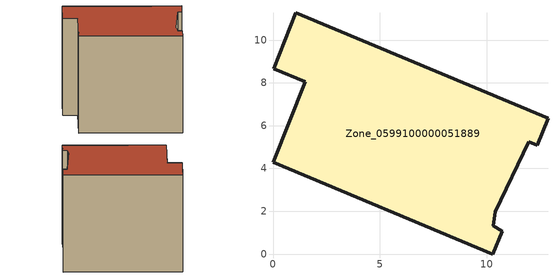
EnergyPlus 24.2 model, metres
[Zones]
Zone_0599100000051889
 floor ground (C_G): 12.34,5.09 11.96,5.25 10.38,1.98 10.29,1.32 10.71,1.08 10.27,0 0,4.3 1.51,8.06 0.03,8.67 1.07,11.27 12.85,6.36 z0
 wall outside (C_F): 12.85,6.36 1.07,11.27 0.03,8.67 1.51,8.06 0,4.3 10.27,0 10.71,1.08 10.29,1.32 10.38,1.98 11.96,5.25 12.34,5.09 12.85,6.36 z0:11.72
 roof outside (C_R): 12.34,5.09 12.85,6.36 1.07,11.27 0.03,8.67 1.51,8.06 0,4.3 10.27,0 10.71,1.08 10.29,1.32 10.38,1.98 11.96,5.25 z11.72
[BUILDING]
Pand.0599100000051889: North Axis=0; Terrain=City; Loads Convergence Tolerance Value=0.04; Temperature Convergence Tolerance Value=0.4; Solar Distribution=FullExterior; Maximum Number of Warmup Days=25; Minimum Number of Warmup Days=1
[Site:Location]
Rotterdam.The.Hague.AP_ZH_NLD Design_Conditions: Latitude=51.96; Longitude=4.45; Time Zone=1; Elevation=-4.5
[SITE:GROUNDTEMPERATURE:BUILDINGSURFACE]
18, 18, 18, 18, 18, 18, 18, 18, 18, 18, 18, 18
[MATERIAL] Thermal Absorptance=0.9; Solar Absorptance=0.7; Visible Absorptance=0.7
Name | Roughness | Thickness | Conductivity | Density | Specific Heat
G.TI.1946 | MediumSmooth | 0.15 | 1 | 540 | 1210
F.TI.1946 | Rough | 0.3 | 0.857143 | 1920 | 840
R.TI.1946 | MediumRough | 0.2 | 0.1 | 1500 | 1000
[CONSTRUCTION]
C_G: G.TI.1946
C_F: F.TI.1946
C_R: R.TI.1946
[ZONE]
Zone_0599100000051889: Type=1; Multiplier=1; Ceiling Height=Autocalculate; Volume=Autocalculate; Floor Area=autocalculate; Part of Total Floor Area=Yes
[ZONEINFILTRATION:DESIGNFLOWRATE]
Infil_Zone_0599100000051889: Zone or ZoneList or Space or SpaceList=Zone_0599100000051889; Schedule=AlwaysOn; Design Flow Rate Calculation Method=Flow/Area; Flow Rate per Floor Area=0.003; Constant Term Coefficient=1; Temperature Term Coefficient=0; Velocity Term Coefficient=0; Velocity Squared Term Coefficient=0
[HVACTEMPLATE:ZONE:IDEALLOADSAIRSYSTEM]
Zone_0599100000051889: Maximum Heating Supply Air Temperature=50; Minimum Cooling Supply Air Temperature=13; Maximum Heating Supply Air Humidity Ratio=0.0156; Minimum Cooling Supply Air Humidity Ratio=0.0077; Heating Limit=NoLimit; Cooling Limit=NoLimit; Dehumidification Control Type=ConstantSensibleHeatRatio; Cooling Sensible Heat Ratio=0.7; Dehumidification Setpoint=60; Humidification Control Type=None; Humidification Setpoint=30; Outdoor Air Method=None; Outdoor Air Flow Rate per Person=0.00944; Outdoor Air Flow Rate per Zone Floor Area=0; Outdoor Air Flow Rate per Zone=0; Demand Controlled Ventilation Type=None; Outdoor Air Economizer Type=NoEconomizer; Heat Recovery Type=None; Sensible Heat Recovery Effectiveness=0.7; Latent Heat Recovery Effectiveness=0.65
[ZONECONTROL:THERMOSTAT]
ThermostatControl_Zone_0599100000051889: Zone or ZoneList=Zone_0599100000051889; Control Type Schedule=DualSetpointControlType; Control 1=Thermostat_Zone_0599100000051889; Temperature Difference Between Cutout And Setpoint=0
[THERMOSTATSETPOINT:DUALSETPOINT]
Thermostat_Zone_0599100000051889: Heating Setpoint Temperature Schedule=HeatingSetpoint_Zone_0599100000051889; Cooling Setpoint Temperature Schedule=CoolingSetpoint_Zone_0599100000051889
[SCHEDULE:COMPACT]
HeatingSetpoint_Zone_0599100000051889: Through: 12/31, For: AllDays, Until: 24:00, 21
CoolingSetpoint_Zone_0599100000051889: Through: 12/31, For: AllDays, Until: 24:00, 24
DualSetpointControlType: Through: 12/31, For: AllDays, Until: 24:00, 4
AlwaysOn: Through: 12/31, For: AllDays, Until: 24:00, 1
